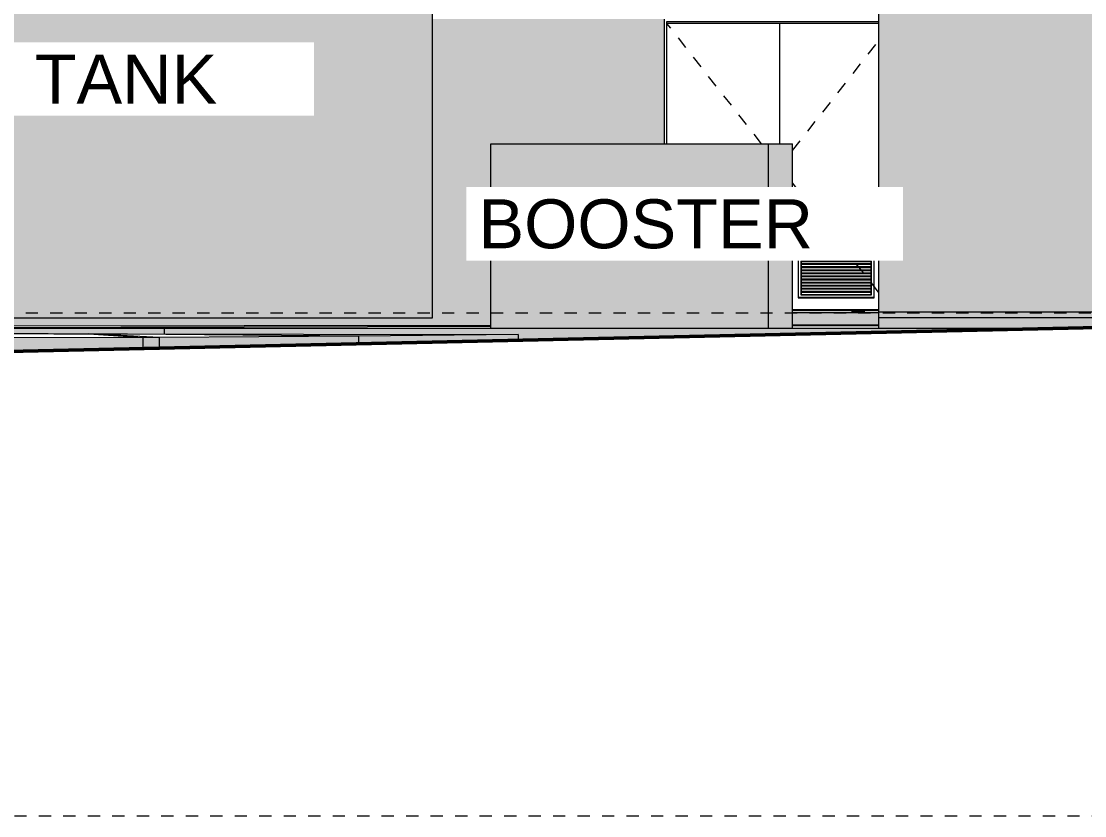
# Model space of a CAD drawing. Header units: metres. Extents: x -2362 to -2010, y -1 to 30.
# Drawn here: x -2245.02 to -2236.33, y 1.13 to 7.62 of the extents above; entities that cross this region are included whole.
import ezdxf

# ---------------------------------------------------------------- set-up
doc = ezdxf.new("R2010")
doc.units = ezdxf.units.M
for name, pattern in [('AEC_Center', [0.024, 0.012, -0.004, 0.004, -0.004]), ('Dash Small', [0.009, 0.003, -0.0015, 0.003, -0.0015]), ('Hidden', [0.006, 0.004, -0.002])]:
    doc.linetypes.add(name, pattern=pattern)
for name, color, linetype, lineweight in [('A-DETL', 90, 'Continuous', 50), ('A-DOOR', 31, 'Continuous', 5), ('A-DOOR-FRAM', 31, 'Continuous', 5), ('A-FLOR', 192, 'Continuous', 5), ('A-FLOR-LEVL', 51, 'Continuous', 5), ('A-GENM', 13, 'Continuous', 5), ('A-GLAZ-CWMG', 51, 'Continuous', 5), ('A-WALL', 113, 'Continuous', 5), ('A-WALL-PATT', 111, 'Continuous', 5), ('C-TOPO', 7, 'Continuous', 5), ('G-ANNO-TEXT', 231, 'Continuous', 5), ('S-COLS', 52, 'Continuous', 5)]:
    doc.layers.add(name, color=color, linetype=linetype, lineweight=lineweight)
doc.styles.add('Arial_2', font='arial.ttf', dxfattribs={"height": 0.4})

# ---------------------------------------------------------------- blocks, each defined once
blk = doc.blocks.new('Generic Models 4 - Generic Models 2-823071-SOUTH EAST - PART A')
at = {"layer": 'A-GENM'}
blk.add_hatch(color=256, dxfattribs=at).paths.add_polyline_path([(-1003.0653, 5.2), (-1000.8955, 5.2), (-1000.8955, 8.8), (-1007.3955, 8.8), (-1007.3955, 5.2), (-1003.1033, 5.2)])
for p, q in [((-1007.3955, 8.8), (-1007.3955, 5.2)), ((-1000.8955, 8.8), (-1007.3955, 8.8)), ((-1000.8955, 5.2), (-1000.8955, 8.8)), ((-1007.3955, 5.2), (-1000.8955, 5.2))]:
    blk.add_line(p, q, dxfattribs=at)
blk = doc.blocks.new('Generic Models 6 - Generic Models 2-971374-SOUTH EAST - PART A')
at = {"layer": 'A-GENM'}
for points in [[(-998.4632, 5.115), (-998.1491, 5.115), (-998.1491, 6.6218), (-1000.4183, 6.6218), (-1000.4169, 5.115), (-998.7074, 5.115)], [(-997.9747, 5.115), (-997.9537, 5.115), (-997.9537, 6.6218), (-998.1491, 6.6218), (-998.1491, 5.115)]]:
    blk.add_hatch(color=256, dxfattribs=at).paths.add_polyline_path(points)
for p, q in [((-1000.4183, 6.6218), (-998.1491, 6.6218)), ((-1000.4183, 5.115), (-1000.4183, 6.6218)), ((-998.1491, 6.6218), (-997.9537, 6.6218)), ((-998.1491, 5.115), (-998.1491, 6.6218)), ((-997.9537, 5.115), (-997.9537, 6.6218))]:
    blk.add_line(p, q, dxfattribs=at)
blk = doc.blocks.new('Generic Models 2 - Generic Models 2-983313-SOUTH EAST - PART A')
at = {"layer": 'A-GENM'}
blk.add_hatch(color=256, dxfattribs=at).paths.add_polyline_path([(-997.251, 5.2), (-994.1915, 5.2), (-994.1915, 6.6218), (-991.7915, 6.6218), (-991.7915, 5.2006), (-989.9156, 5.24), (-989.251, 5.24), (-989.251, 9.2886), (-997.251, 9.2886), (-997.251, 5.24)])
for p, q in [((-997.251, 9.2886), (-989.251, 9.2886)), ((-997.251, 9.2886), (-997.251, 5.2)), ((-989.251, 5.24), (-989.251, 9.2886)), ((-994.1915, 5.2), (-997.251, 5.2))]:
    blk.add_line(p, q, dxfattribs=at)
blk = doc.blocks.new('X_Door-Panel-Hinge-Standard - Standard-958284-SOUTH EAST - PART A')
at = {"layer": 'A-DOOR'}
for p, q in [((-998.0574, 6.6218), (-998.0574, 7.605)), ((-997.251, 7.605), (-998.0574, 7.605)), ((-997.9074, 5.685), (-997.9074, 5.365)), ((-997.9074, 5.685), (-997.2874, 5.685)), ((-997.9054, 5.683), (-997.9074, 5.685)), ((-997.9054, 5.683), (-997.2894, 5.683)), ((-997.9054, 5.367), (-997.9054, 5.683)), ((-997.8854, 5.663), (-997.8854, 5.387)), ((-997.8854, 5.663), (-997.3094, 5.663)), ((-997.8834, 5.661), (-997.8834, 5.6491)), ((-997.8834, 5.661), (-997.3114, 5.661)), ((-997.8834, 5.641), (-997.8834, 5.6491)), ((-997.3114, 5.6491), (-997.3114, 5.661)), ((-997.3114, 5.6491), (-997.3114, 5.641)), ((-997.3094, 5.387), (-997.3094, 5.663)), ((-997.2874, 5.685), (-997.2894, 5.683)), ((-997.2894, 5.683), (-997.2894, 5.367)), ((-997.2874, 5.365), (-997.2874, 5.685)), ((-997.8834, 5.638), (-997.8834, 5.641)), ((-997.3114, 5.641), (-997.8834, 5.641)), ((-997.8834, 5.638), (-997.3114, 5.638)), ((-997.8834, 5.638), (-997.8834, 5.6239)), ((-997.8834, 5.6158), (-997.8834, 5.6239)), ((-997.8834, 5.6128), (-997.8834, 5.6158)), ((-997.3114, 5.6158), (-997.8834, 5.6158)), ((-997.8834, 5.6128), (-997.3114, 5.6128)), ((-997.8834, 5.6128), (-997.8834, 5.5987)), ((-997.8834, 5.5906), (-997.8834, 5.5987)), ((-997.8834, 5.5876), (-997.8834, 5.5906)), ((-997.3114, 5.5906), (-997.8834, 5.5906)), ((-997.8834, 5.5876), (-997.3114, 5.5876)), ((-997.8834, 5.5876), (-997.8834, 5.5735)), ((-997.8834, 5.5654), (-997.8834, 5.5735)), ((-997.8834, 5.5624), (-997.8834, 5.5654)), ((-997.3114, 5.5654), (-997.8834, 5.5654)), ((-997.8834, 5.5624), (-997.3114, 5.5624)), ((-997.8834, 5.5624), (-997.8834, 5.5483)), ((-997.3114, 5.641), (-997.3114, 5.638)), ((-997.3114, 5.6239), (-997.3114, 5.638)), ((-997.3114, 5.6239), (-997.3114, 5.6158)), ((-997.3114, 5.6158), (-997.3114, 5.6128)), ((-997.3114, 5.5987), (-997.3114, 5.6128)), ((-997.3114, 5.5987), (-997.3114, 5.5906)), ((-997.3114, 5.5906), (-997.3114, 5.5876)), ((-997.3114, 5.5735), (-997.3114, 5.5876)), ((-997.3114, 5.5735), (-997.3114, 5.5654)), ((-997.3114, 5.5654), (-997.3114, 5.5624)), ((-997.3114, 5.5483), (-997.3114, 5.5624)), ((-997.8834, 5.5402), (-997.8834, 5.5483)), ((-997.8834, 5.5372), (-997.8834, 5.5402)), ((-997.3114, 5.5402), (-997.8834, 5.5402)), ((-997.8834, 5.5372), (-997.3114, 5.5372)), ((-997.8834, 5.5372), (-997.8834, 5.5231)), ((-997.8834, 5.515), (-997.8834, 5.5231)), ((-997.8834, 5.512), (-997.8834, 5.515)), ((-997.3114, 5.515), (-997.8834, 5.515)), ((-997.8834, 5.512), (-997.3114, 5.512)), ((-997.8834, 5.512), (-997.8834, 5.4979)), ((-997.8834, 5.4898), (-997.8834, 5.4979)), ((-997.8834, 5.4868), (-997.8834, 5.4898)), ((-997.3114, 5.4898), (-997.8834, 5.4898)), ((-997.8834, 5.4868), (-997.3114, 5.4868)), ((-997.8834, 5.4868), (-997.8834, 5.4736)), ((-997.8834, 5.4646), (-997.8834, 5.4736)), ((-997.3114, 5.5483), (-997.3114, 5.5402)), ((-997.3114, 5.5402), (-997.3114, 5.5372)), ((-997.3114, 5.5231), (-997.3114, 5.5372)), ((-997.3114, 5.5231), (-997.3114, 5.515)), ((-997.3114, 5.515), (-997.3114, 5.512)), ((-997.3114, 5.4979), (-997.3114, 5.512)), ((-997.3114, 5.4979), (-997.3114, 5.4898)), ((-997.3114, 5.4898), (-997.3114, 5.4868)), ((-997.3114, 5.4736), (-997.3114, 5.4868)), ((-997.3114, 5.4736), (-997.3114, 5.4646)), ((-997.8854, 5.387), (-997.3094, 5.387)), ((-997.8834, 5.4616), (-997.8834, 5.4646)), ((-997.3114, 5.4646), (-997.8834, 5.4646)), ((-997.8834, 5.4616), (-997.3114, 5.4616)), ((-997.8834, 5.4616), (-997.8834, 5.4475)), ((-997.8834, 5.4394), (-997.8834, 5.4475)), ((-997.8834, 5.4364), (-997.8834, 5.4394)), ((-997.3114, 5.4394), (-997.8834, 5.4394)), ((-997.8834, 5.4364), (-997.3114, 5.4364)), ((-997.8834, 5.4364), (-997.8834, 5.4223)), ((-997.8834, 5.4142), (-997.8834, 5.4223)), ((-997.8834, 5.4112), (-997.8834, 5.4142)), ((-997.3114, 5.4142), (-997.8834, 5.4142)), ((-997.8834, 5.4112), (-997.3114, 5.4112)), ((-997.8834, 5.4112), (-997.8834, 5.3971)), ((-997.8834, 5.389), (-997.8834, 5.3971)), ((-997.3114, 5.389), (-997.8834, 5.389)), ((-997.3114, 5.4646), (-997.3114, 5.4616)), ((-997.3114, 5.4475), (-997.3114, 5.4616)), ((-997.3114, 5.4475), (-997.3114, 5.4394)), ((-997.3114, 5.4394), (-997.3114, 5.4364)), ((-997.3114, 5.4223), (-997.3114, 5.4364)), ((-997.3114, 5.4223), (-997.3114, 5.4142)), ((-997.3114, 5.4142), (-997.3114, 5.4112)), ((-997.3114, 5.3971), (-997.3114, 5.4112)), ((-997.3114, 5.3971), (-997.3114, 5.389)), ((-997.9074, 5.365), (-997.9054, 5.367)), ((-997.9074, 5.365), (-997.2874, 5.365)), ((-997.2894, 5.367), (-997.9054, 5.367)), ((-997.2874, 5.365), (-997.2894, 5.367)), ((-997.251, 5.265), (-997.9537, 5.265))]:
    blk.add_line(p, q, dxfattribs=at)
at = {"layer": 'A-DOOR', "linetype": 'Dash Small'}
for p, q in [((-997.9537, 6.5668), (-997.251, 7.4604)), ((-997.9092, 6.2466), (-997.9537, 6.3032)), ((-997.251, 5.4096), (-997.899, 6.2336))]:
    blk.add_line(p, q, dxfattribs=at)
blk = doc.blocks.new('X_Door-Panel-Hinge-Standard - Standard-958351-SOUTH EAST - PART A')
at = {"layer": 'A-DOOR', "linetype": 'Dash Small'}
blk.add_line((-998.2062, 6.6218), (-998.9794, 7.605), dxfattribs=at)
at = {"layer": 'A-DOOR'}
for p, q in [((-998.9794, 6.6218), (-998.9794, 7.605)), ((-998.0594, 7.605), (-998.9794, 7.605)), ((-998.0594, 7.605), (-998.0594, 6.6218))]:
    blk.add_line(p, q, dxfattribs=at)
blk = doc.blocks.new('X_Door-Frame-Metal - Standard-3510026-SOUTH EAST - PART A')
at = {"layer": 'A-DOOR-FRAM'}
for p, q in [((-999.0014, 7.64), (-999.0014, 6.6218)), ((-998.9814, 6.6218), (-998.9814, 7.62)), ((-998.9814, 7.62), (-997.251, 7.62))]:
    blk.add_line(p, q, dxfattribs=at)
blk = doc.blocks.new('X_Door-Handle-Lockwood 4800 Series Lever - Standard-V107-SOUTH EAST - PART A')
at = {"layer": 'A-DOOR'}
for points in [[(-997.9194, 6.24), (-997.9194, 6.2477), (-997.9537, 6.2457), (-997.9537, 6.24)], [(-997.9537, 6.2323), (-997.9194, 6.2343), (-997.9194, 6.24), (-997.9537, 6.2379), (-997.9537, 6.2328)], [(-997.8931, 6.2321), (-997.889, 6.24), (-997.9153, 6.2379), (-997.9194, 6.2331), (-997.8954, 6.2331)], [(-997.9079, 6.24), (-997.889, 6.24), (-997.8931, 6.2479), (-997.9001, 6.2463), (-997.9114, 6.2472), (-997.9183, 6.2457), (-997.9114, 6.24)]]:
    blk.add_hatch(color=256, dxfattribs=at).paths.add_polyline_path(points)
for p, q in [((-997.9194, 6.248), (-997.9537, 6.248)), ((-997.9537, 6.232), (-997.9194, 6.232))]:
    blk.add_line(p, q, dxfattribs=at)
at = {"layer": 'A-DOOR', "flags": 128}
for points in [[(-997.8924, 6.248), (-997.8924, 6.248), (-997.8924, 6.248), (-997.8925, 6.248), (-997.8927, 6.248), (-997.8929, 6.248), (-997.8931, 6.248), (-997.8934, 6.248), (-997.8937, 6.248), (-997.8941, 6.248), (-997.8945, 6.248), (-997.8949, 6.248), (-997.8954, 6.248), (-997.8959, 6.248), (-997.8965, 6.248), (-997.8971, 6.248), (-997.8977, 6.248), (-997.8984, 6.248), (-997.8991, 6.248), (-997.8998, 6.248), (-997.9005, 6.248), (-997.9013, 6.248), (-997.9021, 6.248), (-997.903, 6.248), (-997.9039, 6.248), (-997.9048, 6.248), (-997.9057, 6.248), (-997.9066, 6.248), (-997.9076, 6.248), (-997.9086, 6.248), (-997.9096, 6.248), (-997.9106, 6.248), (-997.9116, 6.248), (-997.9127, 6.248), (-997.9137, 6.248), (-997.9148, 6.248), (-997.9158, 6.248), (-997.9169, 6.248), (-997.918, 6.248), (-997.9191, 6.248), (-997.9194, 6.248)], [(-997.9194, 6.232), (-997.9183, 6.232), (-997.9172, 6.232), (-997.9161, 6.232), (-997.915, 6.232), (-997.914, 6.232), (-997.9129, 6.232), (-997.9119, 6.232), (-997.9109, 6.232), (-997.9098, 6.232), (-997.9088, 6.232), (-997.9079, 6.232), (-997.9069, 6.232), (-997.9059, 6.232), (-997.905, 6.232), (-997.9041, 6.232), (-997.9032, 6.232), (-997.9024, 6.232), (-997.9015, 6.232), (-997.9008, 6.232), (-997.9, 6.232), (-997.8992, 6.232), (-997.8985, 6.232), (-997.8979, 6.232), (-997.8972, 6.232), (-997.8966, 6.232), (-997.8961, 6.232), (-997.8955, 6.232), (-997.895, 6.232), (-997.8946, 6.232), (-997.8942, 6.232), (-997.8938, 6.232), (-997.8935, 6.232), (-997.8932, 6.232), (-997.8929, 6.232), (-997.8927, 6.232), (-997.8926, 6.232), (-997.8925, 6.232), (-997.8924, 6.232), (-997.8924, 6.232)]]:
    blk.add_lwpolyline(points, dxfattribs=at)
at = {"layer": 'A-DOOR'}
for start, end in [(270, 90), (0, 90), (270, 0)]:
    blk.add_arc((-997.8924, 6.24), 0.008, start, end, dxfattribs=at)
blk = doc.blocks.new('X_Door-Panel-Hinge-Standard - Standard-3351107-SOUTH EAST - PART A')
at = {"layer": 'A-DOOR'}
for p, q in [((-997.5931, 5.26), (-997.5931, 5.265)), ((-997.251, 5.26), (-997.5931, 5.26))]:
    blk.add_line(p, q, dxfattribs=at)
blk = doc.blocks.new('X_Door-Panel-Hinge-Standard - Standard-3351174-SOUTH EAST - PART A')
at = {"layer": 'A-DOOR'}
for p, q in [((-997.5951, 5.26), (-997.9537, 5.26)), ((-997.5951, 5.265), (-997.5951, 5.26))]:
    blk.add_line(p, q, dxfattribs=at)
blk = doc.blocks.new('Rectangular Mullion - LVR002 - Swaged Louvre-3470593-SOUTH EAST - PART A')
at = {"layer": 'A-GLAZ-CWMG'}
blk.add_hatch(color=256, dxfattribs=at).paths.add_polyline_path([(-997.4863, 5.24), (-997.4683, 5.24), (-997.4683, 5.26), (-997.5931, 5.26), (-997.5951, 5.26), (-997.9537, 5.26), (-997.9537, 5.24), (-997.7305, 5.24)])
blk = doc.blocks.new('aba - Structural Column - Steel - SHS - SHS100x100x9-V273-SOUTH EAST - PART A')
at = {"layer": 'S-COLS'}
for points in [[(-997.4572, 5.24), (-997.4458, 5.24), (-997.446, 5.26), (-997.4683, 5.26), (-997.4661, 5.24), (-997.4612, 5.24)], [(-997.4458, 5.24), (-997.3908, 5.24), (-997.3908, 5.26), (-997.4458, 5.26), (-997.4458, 5.2534)], [(-997.3756, 5.24), (-997.3683, 5.24), (-997.3698, 5.26), (-997.3908, 5.26), (-997.3908, 5.24), (-997.3795, 5.24)]]:
    blk.add_hatch(color=256, dxfattribs=at).paths.add_polyline_path(points)
blk.add_line((-997.4683, 5.26), (-997.4683, 5.24), dxfattribs=at)
at = {"layer": 'S-COLS', "linetype": 'Hidden'}
for p, q in [((-997.4593, 5.24), (-997.4593, 5.26)), ((-997.3773, 5.26), (-997.3773, 5.24))]:
    blk.add_line(p, q, dxfattribs=at)
blk = doc.blocks.new('Rectangular Mullion - 50x100mm-3470303-SOUTH EAST - PART A')
at = {"layer": 'A-GLAZ-CWMG'}
blk.add_hatch(color=256, dxfattribs=at).paths.add_polyline_path([(-997.3679, 5.24), (-997.251, 5.24), (-997.251, 5.26), (-997.3679, 5.26), (-997.3679, 5.25)])
blk.add_line((-997.3679, 5.24), (-997.3679, 5.26), dxfattribs=at)
blk = doc.blocks.new('Rectangular Mullion - 50x100mm-3397065-SOUTH EAST - PART A')
at = {"layer": 'A-GLAZ-CWMG'}
blk.add_line((-997.3679, 5.26), (-997.3679, 5.24), dxfattribs=at)

msp = doc.modelspace()

# ---------------------------------------------------------------- hatches: boundary and pattern name
at = {"layer": 'A-FLOR'}
h = msp.add_hatch(color=256, dxfattribs=at)
h.paths.add_polyline_path([(-2238.0148, 5.115), (-2236.4589, 5.115), (-2234.9553, 5.148), (-2234.9553, 5.25), (-2238.0148, 5.25), (-2238.0148, 5.24)])
h.paths.add_polyline_path([(-2232.5553, 5.2006), (-2230.6794, 5.24), (-2230.0148, 5.24), (-2230.0148, 5.25), (-2232.5553, 5.25), (-2232.5553, 5.24)])
for points in [[(-2243.8498, 5.0683), (-2243.8498, 5.115), (-2246.5925, 5.115), (-2246.5925, 5.08), (-2245.6815, 5.0782), (-2244.266, 5.0688), (-2243.8671, 5.0683)], [(-2246.2341, 4.9008), (-2244.0237, 4.95), (-2244.0237, 5.04), (-2246.2341, 5.0331), (-2246.2341, 4.916)], [(-2244.0237, 4.9492), (-2243.8907, 4.9521), (-2243.8907, 5.04), (-2244.0237, 5.0389), (-2244.0237, 4.95)], [(-2243.8907, 4.9521), (-2242.2615, 4.99), (-2242.2615, 5.051), (-2243.8907, 5.04), (-2243.8907, 4.97)], [(-2240.9573, 5.0251), (-2239.7154, 5.0436), (-2236.5406, 5.115), (-2243.8498, 5.115), (-2243.8498, 5.0683), (-2240.9573, 5.065), (-2240.9573, 5.0331)], [(-2242.2615, 4.9878), (-2240.9573, 5.0164), (-2240.9573, 5.065), (-2242.2615, 5.051), (-2242.2615, 4.99)]]:
    msp.add_hatch(color=256, dxfattribs=at).paths.add_polyline_path(points)
at = {"layer": 'A-WALL-PATT'}
h = msp.add_hatch(color=256, dxfattribs=at)
h.paths.add_polyline_path([(-2254.4049, 5.1203), (-2252.5834, 5.123), (-2252.5834, 6.6218), (-2250.1188, 6.6218), (-2250.1188, 5.1268), (-2245.2328, 5.1343), (-2245.2328, 5.2), (-2248.1593, 5.2), (-2248.1593, 7.64), (-2255.5978, 7.64), (-2255.5978, 5.1409), (-2255.0024, 5.1378), (-2254.9694, 5.1347), (-2254.4162, 5.1205)])
h.paths.add_polyline_path([(-2245.1978, 5.1343), (-2241.1821, 5.1405), (-2241.1821, 6.6218), (-2239.7651, 6.6218), (-2239.7651, 7.64), (-2241.6593, 7.64), (-2241.6593, 5.2), (-2245.1978, 5.2), (-2245.1978, 5.17)])
h.paths.add_polyline_path([(-2255.6328, 5.141), (-2255.6328, 7.64), (-2264.2649, 7.64), (-2264.2649, 6.6218), (-2261.8432, 6.6218), (-2261.8432, 5.1576), (-2255.7622, 5.1413)])
h.paths.add_polyline_path([(-2238.7175, 5.1442), (-2238.0148, 5.1453), (-2238.0148, 5.24), (-2238.7175, 5.24), (-2238.7175, 5.17)])
h.paths.add_polyline_path([(-2214.3169, 5.24), (-2214.1589, 5.24), (-2214.1589, 7.64), (-2215.2437, 7.64), (-2215.2437, 5.24), (-2214.5611, 5.24)])
h.paths.add_polyline_path([(-2230.0148, 5.24), (-2226.2948, 5.24), (-2226.2948, 5.9258), (-2226.5848, 5.9278), (-2226.5848, 6.0458), (-2225.8848, 6.0437), (-2225.8848, 5.9258), (-2226.1748, 5.9258), (-2226.1748, 5.24), (-2223.2297, 5.24), (-2223.2297, 7.64), (-2230.0148, 7.64), (-2230.0148, 5.25)])
h.paths.add_polyline_path([(-2256.2536, 5.24), (-2256.3716, 5.24), (-2256.3716, 5.9258), (-2256.6616, 5.9278), (-2256.6616, 6.0458), (-2255.9616, 6.0437), (-2255.9616, 5.9258), (-2256.2516, 5.9258), (-2256.2516, 5.24)])
h.paths.add_polyline_path([(-2218.2937, 5.24), (-2218.2937, 7.64), (-2220.1797, 7.64), (-2220.1781, 5.24), (-2220.1697, 5.24), (-2220.1697, 7.63), (-2218.3037, 7.63), (-2218.3037, 5.24)])
at = {"layer": 'C-TOPO'}
msp.add_hatch(color=256, dxfattribs=at).paths.add_polyline_path([(-2240.9573, 5.0164), (-2239.9596, 5.0393), (-2240.9573, 5.0251)])

# ---------------------------------------------------------------- linework, layer by layer
at = {"layer": 'A-DETL'}
msp.add_line((-2230.7558, 5.24), (-2247.2862, 4.8777), dxfattribs=at)
at = {"layer": 'A-FLOR'}
for p, q in [((-2238.0148, 5.25), (-2234.9553, 5.25)), ((-2238.0148, 5.25), (-2238.0148, 5.115)), ((-2250.1188, 5.1268), (-2241.1821, 5.1405)), ((-2241.1821, 5.1285), (-2247.442, 5.115)), ((-2238.7175, 5.1442), (-2238.0148, 5.1453)), ((-2238.0148, 5.1353), (-2238.7175, 5.1338)), ((-2247.4735, 5.115), (-2236.4589, 5.115)), ((-2244.0237, 5.04), (-2246.2341, 5.035)), ((-2243.8907, 5.04), (-2244.4646, 5.069)), ((-2244.4646, 5.069), (-2240.9573, 5.065)), ((-2242.2615, 5.051), (-2244.4646, 5.069)), ((-2244.4646, 5.069), (-2244.0237, 5.04)), ((-2244.0237, 5.04), (-2244.0237, 4.9492)), ((-2243.8907, 5.04), (-2244.0237, 5.04)), ((-2242.2615, 5.051), (-2243.8907, 5.04)), ((-2243.8907, 5.04), (-2243.8907, 4.9521)), ((-2243.8498, 5.115), (-2243.8498, 5.0683)), ((-2240.9573, 5.065), (-2242.2615, 5.051)), ((-2242.2615, 5.051), (-2242.2615, 4.9878)), ((-2240.9573, 5.065), (-2240.9573, 5.0164))]:
    msp.add_line(p, q, dxfattribs=at)
msp.add_open_spline([(-2245.9026, 5.08), (-2245.685, 5.0782), (-2245.2229, 5.0745), (-2244.7218, 5.0708), (-2244.4646, 5.069)], degree=3, dxfattribs=at)
at = {"layer": 'A-FLOR-LEVL', "linetype": 'AEC_Center'}
for p, q in [((-2279.3802, 5.24), (-2142.8048, 5.24)), ((-2274.8732, 1.134), (-2139.5964, 1.134))]:
    msp.add_line(p, q, dxfattribs=at)
at = {"layer": 'A-WALL'}
msp.add_line((-2238.0148, 5.24), (-2238.7175, 5.24), dxfattribs=at)

# ---------------------------------------------------------------- block references
at = {"layer": 'A-DOOR'}
for name in ['X_Door-Panel-Hinge-Standard - Standard-958351-SOUTH EAST - PART A', 'X_Door-Panel-Hinge-Standard - Standard-958284-SOUTH EAST - PART A', 'X_Door-Handle-Lockwood 4800 Series Lever - Standard-V107-SOUTH EAST - PART A', 'X_Door-Panel-Hinge-Standard - Standard-3351174-SOUTH EAST - PART A', 'X_Door-Panel-Hinge-Standard - Standard-3351107-SOUTH EAST - PART A']:
    msp.add_blockref(name, (-1240.7638, 0), dxfattribs=at)
at = {"layer": 'A-DOOR-FRAM'}
msp.add_blockref('X_Door-Frame-Metal - Standard-3510026-SOUTH EAST - PART A', (-1240.7638, 0), dxfattribs=at)
at = {"layer": 'A-GENM'}
for name in ['Generic Models 2 - Generic Models 2-983313-SOUTH EAST - PART A', 'Generic Models 4 - Generic Models 2-823071-SOUTH EAST - PART A', 'Generic Models 6 - Generic Models 2-971374-SOUTH EAST - PART A']:
    msp.add_blockref(name, (-1240.7638, 0), dxfattribs=at)
at = {"layer": 'A-GLAZ-CWMG'}
for name in ['Rectangular Mullion - LVR002 - Swaged Louvre-3470593-SOUTH EAST - PART A', 'Rectangular Mullion - 50x100mm-3470303-SOUTH EAST - PART A', 'Rectangular Mullion - 50x100mm-3397065-SOUTH EAST - PART A']:
    msp.add_blockref(name, (-1240.7638, 0), dxfattribs=at)
at = {"layer": 'S-COLS'}
msp.add_blockref('aba - Structural Column - Steel - SHS - SHS100x100x9-V273-SOUTH EAST - PART A', (-1240.7638, 0), dxfattribs=at)

# ---------------------------------------------------------------- next in the draw order: texts
at = {"layer": 'G-ANNO-TEXT', "color": 7, "char_height": 0.4, "attachment_point": 1, "style": 'Arial_2', "bg_fill": 3, "box_fill_scale": 1.25, "bg_fill_color": 256, "bg_fill_true_color": 13158600, "bg_fill_transparency": 0}
for s, insert, width in [('FIRE TANK', (-2246.3345, 7.3502), 3.607594), ('BOOSTER', (-2241.2822, 6.1683), 3.367087)]:
    msp.add_mtext(s, dxfattribs=dict(at, insert=insert, width=width))

doc.saveas('drawing.dxf')
